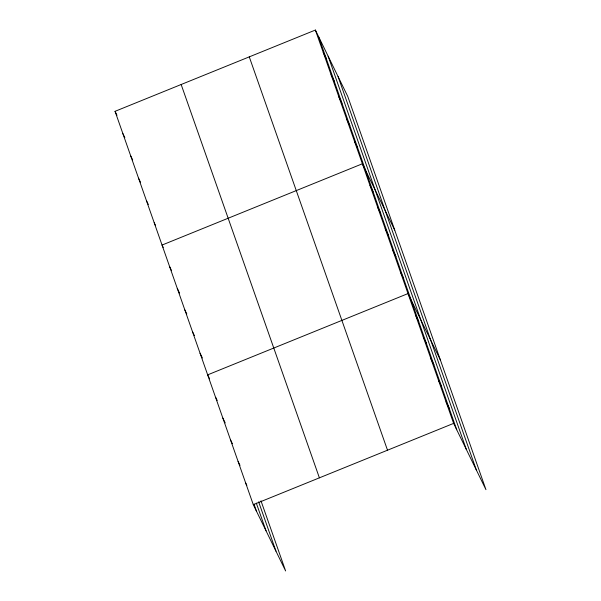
<?xml version="1.0" encoding="UTF-8"?>
<svg xmlns="http://www.w3.org/2000/svg" width="601" height="601" viewBox="0 0 601 601"><rect width="100%" height="100%" fill="white"/><g stroke="black" fill="none" stroke-linecap="round" stroke-linejoin="round"><path stroke-width="0.9" d="M260.984 500.858L285.618 570.95L253.284 504.66L115.046 111.328L315.382 30.05L347.716 96.34L485.954 489.672L453.62 423.382L315.382 30.05M253.284 504.66L453.62 423.382M323.218 52.34L326.328 58.725M331.046 74.629L334.164 81.007M338.881 96.919L341.999 103.297M346.717 119.208L349.827 125.586M354.552 141.49L357.663 147.876M394.714 230.07L362.38 163.78L162.045 245.065L163.217 247.454M369.983 185.416L373.101 191.802M377.593 207.052L380.703 213.43M385.196 228.68L388.306 235.066M392.799 250.316L395.909 256.695M400.401 271.945L403.511 278.331M440.338 359.871L408.004 293.581L207.668 374.859L209.614 378.848M415.607 315.217L418.717 321.595M423.209 336.845L426.319 343.231M430.812 358.481L433.922 364.867M438.414 380.117L441.525 386.496M446.017 401.746L449.135 408.132M115.046 111.328L116.992 115.317M122.882 133.617L124.828 137.606M130.718 155.907L132.663 159.896M138.546 178.196L140.491 182.186M146.381 200.486L148.327 204.475M154.217 222.776L155.381 225.165M169.655 266.694L171.601 270.683M177.257 288.33L179.586 293.115M184.86 309.958L186.806 313.947M192.463 331.594L194.408 335.583M200.065 353.23L202.402 358.016M215.661 397.291L217.216 400.484M222.873 418.131L225.21 422.916M230.476 439.759L232.422 443.748M238.079 461.395L240.024 465.384M245.681 483.024L246.853 485.42M338.07 76.567L476.308 469.899M328.138 56.201L466.376 449.533M318.492 36.436L456.737 429.76M249.272 56.87L387.51 450.202M181.156 84.508L319.394 477.84M258.64 501.858L275.979 551.177M256.311 503.12L266.04 530.811M253.968 504.119L256.402 511.045"/></g></svg>
